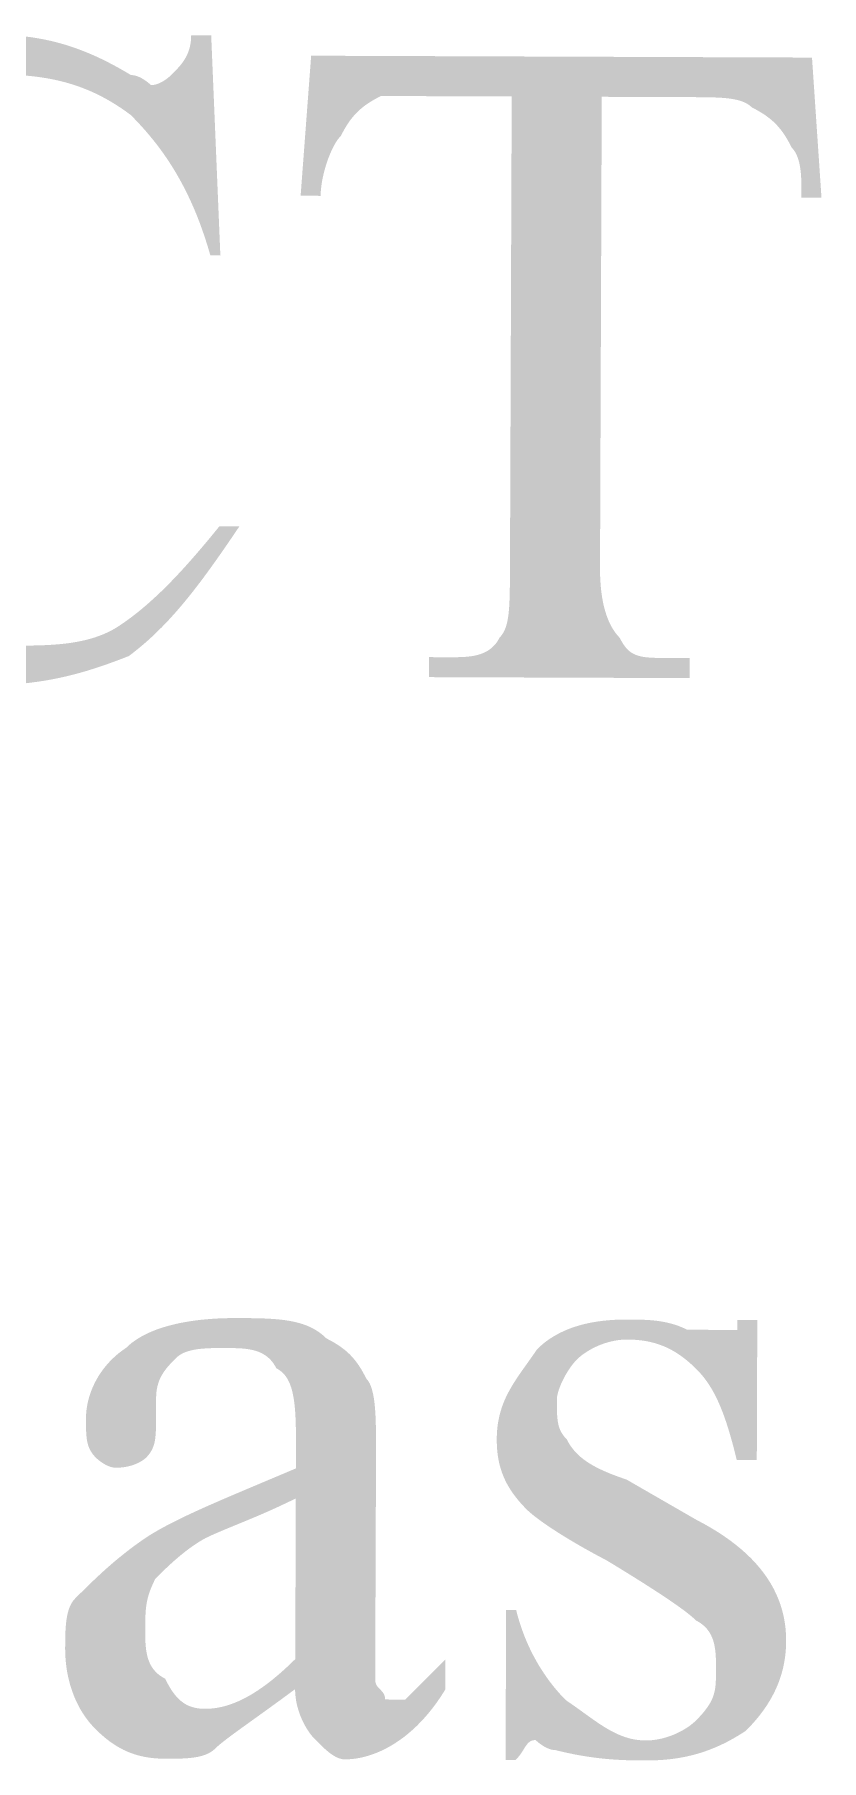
# Model space of a CAD drawing. Header units: millimetres. Extents: x -125 to 146, y -26 to 163.
# Drawn here: x 109.62 to 112.95, y 146.91 to 154.21 of the extents above; entities that cross this region are included whole.
import ezdxf

# ---------------------------------------------------------------- set-up
doc = ezdxf.new("R2010")
doc.units = ezdxf.units.MM
doc.header["$MEASUREMENT"] = 0
doc.layers.get('0').update_dxf_attribs({"color": 255, "linetype": 'CONTINUOUS'})

msp = doc.modelspace()

# ---------------------------------------------------------------- hatches: boundary and pattern name
at = {"true_color": 0x000007}
for points in [[(110.3683, 154.2073), (110.4071, 153.2758), (110.3648, 153.276), (110.3541, 153.3124), (110.343, 153.3475), (110.3315, 153.3814), (110.3197, 153.4141), (110.3074, 153.4456), (110.2948, 153.476), (110.2818, 153.5053), (110.2685, 153.5335), (110.255, 153.5606), (110.2411, 153.5868), (110.227, 153.612), (110.2127, 153.6364), (110.1981, 153.6598), (110.1833, 153.6824), (110.1684, 153.7042), (110.1532, 153.7252), (110.138, 153.7454), (110.1225, 153.765), (110.107, 153.7839), (110.0914, 153.8022), (110.0757, 153.8199), (110.0599, 153.8371), (110.0441, 153.8537), (110.0283, 153.8699), (110.0072, 153.8854), (109.9861, 153.9), (109.9649, 153.9139), (109.9437, 153.9268), (109.9224, 153.939), (109.901, 153.9504), (109.8795, 153.961), (109.8578, 153.9709), (109.836, 153.98), (109.814, 153.9884), (109.7919, 153.9961), (109.7695, 154.0031), (109.747, 154.0095), (109.7241, 154.0152), (109.7011, 154.0203), (109.6777, 154.0248), (109.654, 154.0287), (109.6301, 154.0321), (109.6058, 154.0349), (109.5811, 154.0371), (109.5561, 154.0389), (109.5307, 154.0401), (109.5049, 154.0409), (109.4786, 154.0412), (109.4575, 154.0411), (109.4363, 154.0405), (109.4151, 154.0395), (109.394, 154.038), (109.3729, 154.0361), (109.3519, 154.0338), (109.3309, 154.031), (109.3101, 154.0278), (109.2895, 154.0241), (109.269, 154.02), (109.2486, 154.0154), (109.2285, 154.0104), (109.2086, 154.005), (109.1889, 153.9991), (109.1695, 153.9928), (109.1503, 153.986), (109.1315, 153.9788), (109.113, 153.9712), (109.0948, 153.9631), (109.077, 153.9545), (109.0596, 153.9456), (109.0426, 153.9361), (109.026, 153.9263), (109.0099, 153.916), (108.9891, 153.9052), (108.9692, 153.8941), (108.95, 153.8824), (108.9317, 153.8702), (108.9141, 153.8575), (108.8971, 153.8443), (108.8809, 153.8305), (108.8652, 153.8162), (108.8502, 153.8012), (108.8357, 153.7857), (108.8217, 153.7695), (108.8082, 153.7527), (108.7951, 153.7352), (108.7824, 153.717), (108.7701, 153.6982), (108.7581, 153.6786), (108.7464, 153.6583), (108.735, 153.6372), (108.7238, 153.6154), (108.7127, 153.5927), (108.7018, 153.5693), (108.691, 153.545), (108.6803, 153.5199), (108.6696, 153.4939), (108.6592, 153.4723), (108.6492, 153.4499), (108.6396, 153.4266), (108.6305, 153.4025), (108.6218, 153.3776), (108.6135, 153.3519), (108.6057, 153.3254), (108.5983, 153.2982), (108.5914, 153.2702), (108.5849, 153.2415), (108.5788, 153.2121), (108.5732, 153.182), (108.568, 153.1513), (108.5633, 153.1199), (108.559, 153.0879), (108.5551, 153.0553), (108.5517, 153.0221), (108.5487, 152.9883), (108.5461, 152.954), (108.544, 152.9191), (108.5424, 152.8838), (108.5411, 152.8479), (108.5403, 152.8115), (108.54, 152.7747), (108.5401, 152.7431), (108.5406, 152.7123), (108.5416, 152.6823), (108.543, 152.653), (108.5449, 152.6245), (108.5472, 152.5965), (108.55, 152.5692), (108.5532, 152.5423), (108.5569, 152.5159), (108.561, 152.4899), (108.5655, 152.4643), (108.5705, 152.4389), (108.5759, 152.4138), (108.5818, 152.3888), (108.5881, 152.364), (108.5948, 152.3392), (108.602, 152.3145), (108.6096, 152.2896), (108.6177, 152.2647), (108.6262, 152.2396), (108.6351, 152.2144), (108.6445, 152.1888), (108.6543, 152.1629), (108.6646, 152.1366), (108.6703, 152.1156), (108.6768, 152.0951), (108.6841, 152.075), (108.6923, 152.0554), (108.7013, 152.0361), (108.7111, 152.0174), (108.7217, 151.999), (108.733, 151.9811), (108.7451, 151.9637), (108.7579, 151.9466), (108.7713, 151.93), (108.7855, 151.9139), (108.8003, 151.8982), (108.8158, 151.8829), (108.8319, 151.8681), (108.8486, 151.8537), (108.8659, 151.8397), (108.8837, 151.8262), (108.9021, 151.8131), (108.9211, 151.8005), (108.9406, 151.7883), (108.9605, 151.7765), (108.981, 151.7652), (109.0019, 151.7543), (109.0181, 151.7439), (109.0353, 151.7339), (109.0532, 151.7244), (109.0719, 151.7153), (109.0912, 151.7066), (109.1112, 151.6984), (109.1317, 151.6906), (109.1528, 151.6832), (109.1743, 151.6763), (109.1962, 151.6698), (109.2184, 151.6638), (109.241, 151.6582), (109.2637, 151.6531), (109.2866, 151.6483), (109.3096, 151.6441), (109.3327, 151.6402), (109.3557, 151.6368), (109.3787, 151.6339), (109.4016, 151.6314), (109.4242, 151.6293), (109.4467, 151.6277), (109.4688, 151.6265), (109.4906, 151.6258), (109.512, 151.6255), (109.5332, 151.6254), (109.5543, 151.6254), (109.5754, 151.6254), (109.5965, 151.6255), (109.6175, 151.6258), (109.6384, 151.6263), (109.6592, 151.627), (109.6798, 151.628), (109.7003, 151.6292), (109.7207, 151.6308), (109.7408, 151.6328), (109.7608, 151.6351), (109.7805, 151.6379), (109.8, 151.6412), (109.8193, 151.645), (109.8382, 151.6493), (109.8569, 151.6543), (109.8753, 151.6598), (109.8933, 151.6661), (109.911, 151.673), (109.9284, 151.6806), (109.9453, 151.6891), (109.9619, 151.6983), (109.978, 151.7084), (109.9939, 151.7192), (110.0099, 151.7304), (110.0258, 151.742), (110.0419, 151.7542), (110.058, 151.7669), (110.0742, 151.7801), (110.0905, 151.7939), (110.1069, 151.8083), (110.1235, 151.8232), (110.1403, 151.8387), (110.1573, 151.8549), (110.1744, 151.8717), (110.1918, 151.8892), (110.2094, 151.9073), (110.2273, 151.9262), (110.2454, 151.9457), (110.2639, 151.966), (110.2827, 151.9871), (110.3018, 152.0089), (110.3212, 152.0315), (110.341, 152.0549), (110.3612, 152.0791), (110.3819, 152.1042), (110.4029, 152.1302), (110.4876, 152.1299), (110.4665, 152.0986), (110.4458, 152.0682), (110.4256, 152.0387), (110.4056, 152.01), (110.3859, 151.9821), (110.3665, 151.955), (110.3474, 151.9287), (110.3284, 151.9031), (110.3095, 151.8782), (110.2908, 151.8541), (110.2722, 151.8307), (110.2535, 151.8079), (110.2349, 151.7858), (110.2163, 151.7644), (110.1976, 151.7436), (110.1788, 151.7233), (110.1598, 151.7037), (110.1406, 151.6847), (110.1213, 151.6661), (110.1017, 151.6482), (110.0817, 151.6307), (110.0615, 151.6138), (110.0409, 151.5973), (110.0199, 151.5812), (109.9936, 151.571), (109.9677, 151.5612), (109.9421, 151.5518), (109.9168, 151.5428), (109.8918, 151.5343), (109.8669, 151.5263), (109.8421, 151.5186), (109.8174, 151.5114), (109.7926, 151.5047), (109.7678, 151.4984), (109.743, 151.4925), (109.7179, 151.4871), (109.6926, 151.4821), (109.6671, 151.4776), (109.6412, 151.4735), (109.6149, 151.4699), (109.5882, 151.4666), (109.561, 151.4639), (109.5333, 151.4616), (109.505, 151.4597), (109.4759, 151.4582), (109.4462, 151.4573), (109.4157, 151.4567), (109.3844, 151.4566), (109.3316, 151.4575), (109.2797, 151.4597), (109.2288, 151.4633), (109.1787, 151.4683), (109.1296, 151.4748), (109.0813, 151.4829), (109.034, 151.4924), (108.9876, 151.5035), (108.9421, 151.5163), (108.8975, 151.5307), (108.8538, 151.5467), (108.811, 151.5646), (108.7691, 151.5841), (108.7281, 151.6055), (108.688, 151.6287), (108.6488, 151.6537), (108.6105, 151.6807), (108.5731, 151.7096), (108.5366, 151.7405), (108.501, 151.7734), (108.4663, 151.8084), (108.4325, 151.8455), (108.3995, 151.8847), (108.3675, 151.926), (108.3469, 151.9579), (108.3272, 151.9897), (108.3083, 152.0217), (108.2904, 152.0537), (108.2733, 152.0859), (108.2571, 152.1183), (108.2418, 152.1509), (108.2273, 152.1838), (108.2138, 152.217), (108.2011, 152.2505), (108.1893, 152.2843), (108.1784, 152.3186), (108.1684, 152.3534), (108.1593, 152.3886), (108.151, 152.4244), (108.1437, 152.4607), (108.1372, 152.4977), (108.1316, 152.5352), (108.1269, 152.5735), (108.1231, 152.6125), (108.1201, 152.6522), (108.1181, 152.6927), (108.1169, 152.7341), (108.1166, 152.7763), (108.117, 152.808), (108.1178, 152.8397), (108.1191, 152.8714), (108.1208, 152.9031), (108.1231, 152.9346), (108.1259, 152.9661), (108.1293, 152.9974), (108.1332, 153.0286), (108.1378, 153.0597), (108.1429, 153.0906), (108.1487, 153.1213), (108.1551, 153.1518), (108.1621, 153.1821), (108.1699, 153.2122), (108.1783, 153.242), (108.1875, 153.2715), (108.1973, 153.3007), (108.208, 153.3296), (108.2194, 153.3581), (108.2316, 153.3864), (108.2446, 153.4142), (108.2584, 153.4416), (108.2731, 153.4687), (108.2886, 153.4953), (108.2997, 153.5215), (108.3117, 153.5473), (108.3245, 153.5726), (108.3382, 153.5974), (108.3527, 153.6219), (108.3679, 153.6458), (108.3839, 153.6694), (108.4007, 153.6925), (108.4182, 153.7151), (108.4364, 153.7373), (108.4553, 153.7591), (108.4749, 153.7804), (108.4951, 153.8012), (108.516, 153.8217), (108.5375, 153.8417), (108.5597, 153.8612), (108.5824, 153.8803), (108.6056, 153.899), (108.6295, 153.9172), (108.6538, 153.9349), (108.6787, 153.9523), (108.704, 153.9691), (108.7299, 153.9856), (108.7562, 154.0016), (108.7827, 154.0171), (108.8092, 154.0322), (108.8358, 154.0468), (108.8624, 154.061), (108.8891, 154.0746), (108.9159, 154.0876), (108.9429, 154.1002), (108.9699, 154.1121), (108.9971, 154.1235), (109.0245, 154.1342), (109.0521, 154.1444), (109.0799, 154.1538), (109.1079, 154.1627), (109.1361, 154.1708), (109.1647, 154.1783), (109.1935, 154.185), (109.2226, 154.191), (109.2521, 154.1962), (109.2819, 154.2007), (109.3121, 154.2043), (109.3427, 154.2072), (109.3737, 154.2092), (109.4051, 154.2104), (109.4369, 154.2107), (109.4632, 154.2104), (109.489, 154.2096), (109.5145, 154.2084), (109.5396, 154.2066), (109.5644, 154.2044), (109.589, 154.2016), (109.6134, 154.1982), (109.6376, 154.1943), (109.6616, 154.1898), (109.6855, 154.1847), (109.7093, 154.179), (109.7331, 154.1726), (109.7569, 154.1656), (109.7807, 154.1578), (109.8046, 154.1494), (109.8286, 154.1403), (109.8528, 154.1304), (109.8771, 154.1198), (109.9017, 154.1084), (109.9265, 154.0962), (109.9516, 154.0832), (109.977, 154.0694), (110.0028, 154.0547), (110.029, 154.0392), (110.0342, 154.039), (110.0395, 154.0383), (110.0447, 154.0373), (110.0499, 154.036), (110.055, 154.0344), (110.06, 154.0325), (110.0649, 154.0304), (110.0697, 154.0281), (110.0743, 154.0256), (110.0788, 154.0231), (110.083, 154.0205), (110.0871, 154.0178), (110.0909, 154.0152), (110.0945, 154.0126), (110.0979, 154.01), (110.101, 154.0076), (110.1037, 154.0053), (110.1062, 154.0032), (110.1084, 154.0013), (110.1102, 153.9997), (110.1116, 153.9984), (110.1126, 153.9974), (110.1133, 153.9968), (110.1135, 153.9966), (110.1188, 153.9968), (110.124, 153.9974), (110.1293, 153.9983), (110.1345, 153.9996), (110.1396, 154.0012), (110.1446, 154.0031), (110.1495, 154.0051), (110.1543, 154.0074), (110.1589, 154.0098), (110.1634, 154.0123), (110.1677, 154.0149), (110.1718, 154.0175), (110.1756, 154.0201), (110.1792, 154.0227), (110.1826, 154.0252), (110.1857, 154.0277), (110.1885, 154.0299), (110.191, 154.032), (110.1931, 154.0339), (110.195, 154.0355), (110.1964, 154.0368), (110.1974, 154.0378), (110.1981, 154.0384), (110.1983, 154.0386), (110.2036, 154.0439), (110.2089, 154.0492), (110.2141, 154.0545), (110.2193, 154.0599), (110.2245, 154.0653), (110.2295, 154.0709), (110.2344, 154.0765), (110.2392, 154.0823), (110.2439, 154.0883), (110.2484, 154.0944), (110.2527, 154.1007), (110.2568, 154.1072), (110.2606, 154.1139), (110.2643, 154.1208), (110.2677, 154.128), (110.2708, 154.1355), (110.2736, 154.1433), (110.2761, 154.1514), (110.2783, 154.1598), (110.2801, 154.1686), (110.2816, 154.1778), (110.2827, 154.1873), (110.2833, 154.1972), (110.2836, 154.2076)], [(112.9106, 154.1132), (112.9507, 153.5204), (112.866, 153.5207), (112.8661, 153.5313), (112.8661, 153.5419), (112.8661, 153.5524), (112.866, 153.5629), (112.8659, 153.5732), (112.8656, 153.5836), (112.8653, 153.5937), (112.8648, 153.6038), (112.8642, 153.6137), (112.8634, 153.6235), (112.8624, 153.6331), (112.8612, 153.6424), (112.8598, 153.6516), (112.8582, 153.6605), (112.8563, 153.6692), (112.8541, 153.6775), (112.8516, 153.6856), (112.8488, 153.6934), (112.8457, 153.7009), (112.8422, 153.708), (112.8384, 153.7147), (112.8342, 153.7211), (112.8295, 153.727), (112.8245, 153.7325), (112.8192, 153.7429), (112.814, 153.7529), (112.8086, 153.7624), (112.8033, 153.7716), (112.7978, 153.7804), (112.7923, 153.7889), (112.7866, 153.797), (112.7809, 153.8048), (112.7749, 153.8123), (112.7688, 153.8196), (112.7626, 153.8266), (112.7561, 153.8333), (112.7494, 153.8399), (112.7424, 153.8462), (112.7352, 153.8523), (112.7277, 153.8583), (112.72, 153.8642), (112.7119, 153.8699), (112.7035, 153.8755), (112.6947, 153.881), (112.6856, 153.8864), (112.6761, 153.8918), (112.6661, 153.8972), (112.6558, 153.9025), (112.6503, 153.9076), (112.6444, 153.9123), (112.638, 153.9165), (112.6312, 153.9204), (112.6239, 153.9239), (112.6162, 153.9271), (112.608, 153.93), (112.5994, 153.9325), (112.5904, 153.9347), (112.5809, 153.9367), (112.571, 153.9384), (112.5607, 153.9399), (112.5499, 153.9411), (112.5386, 153.9422), (112.5269, 153.9431), (112.5148, 153.9438), (112.5023, 153.9443), (112.4893, 153.9448), (112.4758, 153.9451), (112.4619, 153.9453), (112.4476, 153.9455), (112.4328, 153.9456), (112.4176, 153.9457), (112.4019, 153.9458), (112.0209, 153.9472), (112.0136, 151.9549), (112.0137, 151.9341), (112.0143, 151.9143), (112.0153, 151.8953), (112.0166, 151.8771), (112.0184, 151.8597), (112.0204, 151.8431), (112.0229, 151.8272), (112.0256, 151.8122), (112.0286, 151.7978), (112.0319, 151.7842), (112.0355, 151.7712), (112.0393, 151.759), (112.0433, 151.7474), (112.0476, 151.7364), (112.052, 151.7261), (112.0566, 151.7164), (112.0613, 151.7073), (112.0662, 151.6987), (112.0712, 151.6907), (112.0763, 151.6832), (112.0814, 151.6762), (112.0866, 151.6698), (112.0919, 151.6638), (112.0971, 151.6582), (112.1024, 151.6481), (112.1077, 151.6387), (112.1131, 151.6302), (112.1186, 151.6225), (112.1242, 151.6155), (112.13, 151.6092), (112.1361, 151.6035), (112.1424, 151.5985), (112.149, 151.594), (112.1559, 151.5902), (112.1632, 151.5868), (112.171, 151.5839), (112.1791, 151.5814), (112.1877, 151.5794), (112.1969, 151.5777), (112.2066, 151.5763), (112.2169, 151.5752), (112.2278, 151.5744), (112.2394, 151.5738), (112.2517, 151.5734), (112.2647, 151.5731), (112.2785, 151.5729), (112.2931, 151.5728), (112.3085, 151.5728), (112.3932, 151.5725), (112.3929, 151.4878), (111.2895, 151.4919), (111.2899, 151.5765), (111.3745, 151.5762), (111.3851, 151.5762), (111.3957, 151.5762), (111.4063, 151.5763), (111.4169, 151.5765), (111.4274, 151.5768), (111.4378, 151.5773), (111.4481, 151.5781), (111.4583, 151.5791), (111.4684, 151.5804), (111.4783, 151.582), (111.4881, 151.584), (111.4976, 151.5864), (111.5069, 151.5892), (111.516, 151.5925), (111.5248, 151.5964), (111.5334, 151.6007), (111.5416, 151.6057), (111.5495, 151.6113), (111.5571, 151.6176), (111.5643, 151.6245), (111.5712, 151.6322), (111.5776, 151.6407), (111.5836, 151.65), (111.5891, 151.6601), (111.5942, 151.6656), (111.5989, 151.6716), (111.6032, 151.678), (111.6071, 151.6849), (111.6106, 151.6924), (111.6138, 151.7004), (111.6166, 151.7089), (111.6192, 151.718), (111.6214, 151.7277), (111.6234, 151.738), (111.6251, 151.7489), (111.6266, 151.7605), (111.6278, 151.7727), (111.6289, 151.7857), (111.6298, 151.7993), (111.6305, 151.8136), (111.6311, 151.8287), (111.6315, 151.8445), (111.6318, 151.8611), (111.6321, 151.8785), (111.6323, 151.8967), (111.6324, 151.9157), (111.6325, 151.9356), (111.6326, 151.9563), (111.6399, 153.9486), (111.341, 153.9497), (111.3253, 153.9497), (111.3101, 153.9498), (111.2953, 153.9499), (111.281, 153.9499), (111.2671, 153.95), (111.2537, 153.95), (111.2406, 153.9501), (111.2281, 153.9501), (111.216, 153.9502), (111.2043, 153.9502), (111.193, 153.9502), (111.1822, 153.9503), (111.1719, 153.9503), (111.1619, 153.9504), (111.1525, 153.9504), (111.1434, 153.9504), (111.1348, 153.9505), (111.1267, 153.9505), (111.1189, 153.9505), (111.1117, 153.9505), (111.1048, 153.9506), (111.0984, 153.9506), (111.0925, 153.9506), (111.087, 153.9506), (111.0766, 153.9454), (111.0666, 153.9401), (111.0571, 153.9348), (111.0479, 153.9294), (111.0391, 153.924), (111.0306, 153.9184), (111.0225, 153.9128), (111.0147, 153.907), (111.0072, 153.9011), (110.9999, 153.895), (110.9929, 153.8887), (110.9862, 153.8822), (110.9796, 153.8755), (110.9733, 153.8686), (110.9672, 153.8614), (110.9612, 153.8539), (110.9553, 153.8461), (110.9496, 153.838), (110.944, 153.8296), (110.9385, 153.8208), (110.9331, 153.8117), (110.9277, 153.8022), (110.9223, 153.7923), (110.917, 153.7819), (110.9117, 153.7762), (110.9064, 153.7697), (110.9011, 153.7624), (110.8959, 153.7544), (110.8908, 153.7457), (110.8858, 153.7364), (110.8808, 153.7266), (110.876, 153.7162), (110.8713, 153.7054), (110.8668, 153.6943), (110.8625, 153.6828), (110.8584, 153.671), (110.8545, 153.659), (110.8508, 153.6469), (110.8474, 153.6346), (110.8443, 153.6223), (110.8415, 153.6099), (110.8389, 153.5977), (110.8367, 153.5855), (110.8349, 153.5735), (110.8334, 153.5617), (110.8323, 153.5502), (110.8317, 153.539), (110.8314, 153.5282), (110.7467, 153.5286), (110.7913, 154.1211)], [(112.6791, 148.7721), (112.677, 148.1794), (112.5923, 148.1798), (112.5871, 148.2007), (112.5818, 148.2212), (112.5766, 148.2413), (112.5712, 148.261), (112.5658, 148.2802), (112.5603, 148.2989), (112.5547, 148.3173), (112.549, 148.3351), (112.5431, 148.3526), (112.537, 148.3696), (112.5308, 148.3861), (112.5243, 148.4023), (112.5177, 148.4179), (112.5107, 148.4332), (112.5036, 148.448), (112.4961, 148.4623), (112.4884, 148.4763), (112.4803, 148.4897), (112.4719, 148.5028), (112.4632, 148.5154), (112.4541, 148.5275), (112.4446, 148.5393), (112.4347, 148.5505), (112.4244, 148.5614), (112.4138, 148.5718), (112.4033, 148.5817), (112.3926, 148.5913), (112.382, 148.6003), (112.3712, 148.609), (112.3604, 148.6172), (112.3495, 148.6249), (112.3384, 148.6322), (112.3272, 148.6391), (112.3158, 148.6456), (112.3042, 148.6516), (112.2924, 148.6571), (112.2804, 148.6622), (112.2682, 148.6669), (112.2557, 148.6711), (112.2429, 148.6749), (112.2298, 148.6783), (112.2164, 148.6812), (112.2027, 148.6837), (112.1887, 148.6857), (112.1742, 148.6873), (112.1594, 148.6885), (112.1442, 148.6892), (112.1285, 148.6895), (112.1179, 148.6893), (112.1074, 148.6887), (112.0968, 148.6877), (112.0864, 148.6863), (112.076, 148.6845), (112.0656, 148.6824), (112.0554, 148.68), (112.0454, 148.6772), (112.0354, 148.6742), (112.0257, 148.6709), (112.0161, 148.6673), (112.0067, 148.6635), (111.9975, 148.6594), (111.9886, 148.6552), (111.9799, 148.6507), (111.9716, 148.6461), (111.9635, 148.6414), (111.9557, 148.6365), (111.9482, 148.6315), (111.9411, 148.6265), (111.9344, 148.6213), (111.928, 148.6161), (111.9221, 148.6109), (111.9165, 148.6056), (111.9112, 148.6001), (111.9059, 148.5942), (111.9007, 148.588), (111.8955, 148.5814), (111.8903, 148.5745), (111.8853, 148.5673), (111.8804, 148.56), (111.8756, 148.5524), (111.8709, 148.5447), (111.8664, 148.5369), (111.8621, 148.5291), (111.858, 148.5211), (111.8541, 148.5132), (111.8505, 148.5053), (111.8471, 148.4975), (111.844, 148.4898), (111.8412, 148.4823), (111.8387, 148.4749), (111.8365, 148.4678), (111.8347, 148.4609), (111.8332, 148.4543), (111.8321, 148.448), (111.8315, 148.4421), (111.8312, 148.4366), (111.8312, 148.4262), (111.8312, 148.4163), (111.8312, 148.4067), (111.8313, 148.3976), (111.8314, 148.3888), (111.8317, 148.3803), (111.832, 148.3722), (111.8325, 148.3644), (111.8332, 148.3569), (111.834, 148.3497), (111.835, 148.3427), (111.8362, 148.336), (111.8376, 148.3295), (111.8392, 148.3232), (111.8411, 148.3171), (111.8433, 148.3111), (111.8458, 148.3053), (111.8486, 148.2996), (111.8517, 148.294), (111.8552, 148.2885), (111.859, 148.2831), (111.8633, 148.2777), (111.8679, 148.2724), (111.8729, 148.2671), (111.8784, 148.2567), (111.8843, 148.2467), (111.8907, 148.2372), (111.8975, 148.228), (111.9047, 148.2192), (111.9124, 148.2107), (111.9205, 148.2026), (111.9291, 148.1947), (111.9381, 148.1872), (111.9476, 148.18), (111.9575, 148.173), (111.9678, 148.1662), (111.9786, 148.1596), (111.9898, 148.1533), (112.0015, 148.1471), (112.0136, 148.1411), (112.0261, 148.1353), (112.0391, 148.1295), (112.0525, 148.1239), (112.0664, 148.1184), (112.0807, 148.1129), (112.0955, 148.1075), (112.1107, 148.1022), (112.1263, 148.0968), (112.422, 147.9264), (112.453, 147.9099), (112.4827, 147.8929), (112.5111, 147.8756), (112.5382, 147.8578), (112.5639, 147.8396), (112.5883, 147.821), (112.6114, 147.802), (112.6332, 147.7826), (112.6536, 147.7628), (112.6727, 147.7425), (112.6905, 147.7219), (112.7069, 147.7008), (112.7221, 147.6792), (112.7359, 147.6573), (112.7484, 147.6349), (112.7595, 147.6121), (112.7694, 147.5889), (112.7779, 147.5653), (112.7851, 147.5412), (112.7909, 147.5167), (112.7955, 147.4917), (112.7987, 147.4664), (112.8006, 147.4406), (112.8011, 147.4143), (112.8008, 147.3985), (112.8001, 147.3826), (112.7989, 147.3667), (112.7972, 147.3508), (112.7949, 147.335), (112.7922, 147.3191), (112.7889, 147.3032), (112.785, 147.2874), (112.7805, 147.2715), (112.7754, 147.2557), (112.7697, 147.2398), (112.7634, 147.224), (112.7564, 147.2081), (112.7487, 147.1923), (112.7403, 147.1764), (112.7312, 147.1606), (112.7214, 147.1447), (112.7108, 147.1289), (112.6994, 147.1131), (112.6873, 147.0972), (112.6743, 147.0814), (112.6605, 147.0656), (112.6459, 147.0498), (112.6304, 147.034), (112.6145, 147.0237), (112.5985, 147.0138), (112.5826, 147.0044), (112.5665, 146.9954), (112.5505, 146.9868), (112.5343, 146.9787), (112.518, 146.9711), (112.5016, 146.9639), (112.485, 146.9571), (112.4683, 146.9508), (112.4514, 146.9449), (112.4342, 146.9394), (112.4169, 146.9344), (112.3993, 146.9299), (112.3815, 146.9257), (112.3634, 146.9221), (112.345, 146.9188), (112.3263, 146.916), (112.3073, 146.9137), (112.2879, 146.9118), (112.2682, 146.9103), (112.2481, 146.9093), (112.2275, 146.9087), (112.2066, 146.9085), (112.1958, 146.9086), (112.1845, 146.9086), (112.1729, 146.9087), (112.1607, 146.9089), (112.1482, 146.9091), (112.1352, 146.9094), (112.1217, 146.9099), (112.1078, 146.9105), (112.0935, 146.9112), (112.0787, 146.9121), (112.0635, 146.9131), (112.0479, 146.9144), (112.0318, 146.9159), (112.0152, 146.9176), (111.9983, 146.9196), (111.9809, 146.9219), (111.963, 146.9245), (111.9447, 146.9274), (111.926, 146.9306), (111.9068, 146.9341), (111.8872, 146.9381), (111.8672, 146.9424), (111.8467, 146.9471), (111.8257, 146.9523), (111.8205, 146.9525), (111.8152, 146.9531), (111.81, 146.9541), (111.8048, 146.9555), (111.7997, 146.9571), (111.7947, 146.959), (111.7898, 146.9611), (111.785, 146.9634), (111.7804, 146.9658), (111.7759, 146.9684), (111.7717, 146.971), (111.7676, 146.9736), (111.7638, 146.9763), (111.7602, 146.9789), (111.7568, 146.9815), (111.7537, 146.9839), (111.751, 146.9862), (111.7485, 146.9883), (111.7463, 146.9901), (111.7446, 146.9918), (111.7431, 146.9931), (111.7421, 146.9941), (111.7415, 146.9947), (111.7412, 146.9949), (111.7362, 146.9947), (111.7315, 146.9941), (111.7272, 146.9931), (111.7232, 146.9916), (111.7195, 146.9899), (111.7161, 146.9877), (111.7129, 146.9853), (111.7098, 146.9825), (111.7069, 146.9794), (111.7042, 146.9761), (111.7015, 146.9725), (111.6988, 146.9686), (111.6961, 146.9645), (111.6934, 146.9603), (111.6907, 146.9558), (111.6878, 146.9512), (111.6847, 146.9464), (111.6815, 146.9416), (111.6781, 146.9366), (111.6744, 146.9315), (111.6704, 146.9263), (111.666, 146.9211), (111.6614, 146.9158), (111.6563, 146.9106), (111.6139, 146.9107), (111.6163, 147.5457), (111.6586, 147.5456), (111.664, 147.5246), (111.6699, 147.5041), (111.6762, 147.484), (111.6828, 147.4643), (111.6898, 147.4451), (111.6972, 147.4263), (111.7049, 147.408), (111.7129, 147.3901), (111.7212, 147.3727), (111.7298, 147.3557), (111.7387, 147.3391), (111.7477, 147.323), (111.757, 147.3073), (111.7666, 147.292), (111.7763, 147.2772), (111.7861, 147.2629), (111.7961, 147.2489), (111.8063, 147.2354), (111.8165, 147.2224), (111.8269, 147.2098), (111.8373, 147.1976), (111.8478, 147.1859), (111.8583, 147.1746), (111.8689, 147.1638), (111.8845, 147.1531), (111.8997, 147.1425), (111.9145, 147.132), (111.9291, 147.1216), (111.9433, 147.1113), (111.9573, 147.1013), (111.971, 147.0914), (111.9846, 147.0818), (111.998, 147.0725), (112.0113, 147.0635), (112.0246, 147.0549), (112.0378, 147.0467), (112.051, 147.039), (112.0642, 147.0317), (112.0775, 147.0249), (112.091, 147.0187), (112.1045, 147.0131), (112.1183, 147.0081), (112.1323, 147.0037), (112.1466, 147.0001), (112.1611, 146.9972), (112.176, 146.995), (112.1912, 146.9937), (112.2069, 146.9932), (112.2175, 146.9934), (112.228, 146.994), (112.2386, 146.995), (112.249, 146.9964), (112.2595, 146.9981), (112.2698, 147.0002), (112.28, 147.0027), (112.29, 147.0054), (112.3, 147.0085), (112.3097, 147.0118), (112.3193, 147.0154), (112.3287, 147.0192), (112.3379, 147.0232), (112.3468, 147.0275), (112.3555, 147.0319), (112.3639, 147.0365), (112.3719, 147.0413), (112.3797, 147.0461), (112.3872, 147.0511), (112.3943, 147.0562), (112.401, 147.0613), (112.4074, 147.0666), (112.4133, 147.0718), (112.4189, 147.0771), (112.4291, 147.0874), (112.4384, 147.0973), (112.4469, 147.1069), (112.4547, 147.1161), (112.4617, 147.1251), (112.468, 147.1338), (112.4737, 147.1423), (112.4787, 147.1505), (112.4832, 147.1587), (112.4871, 147.1667), (112.4904, 147.1747), (112.4934, 147.1826), (112.4958, 147.1906), (112.4979, 147.1985), (112.4996, 147.2066), (112.5009, 147.2147), (112.502, 147.2231), (112.5028, 147.2315), (112.5034, 147.2403), (112.5038, 147.2492), (112.5041, 147.2585), (112.5042, 147.2681), (112.5043, 147.2781), (112.5043, 147.2884), (112.5044, 147.299), (112.5044, 147.3096), (112.5043, 147.3201), (112.5041, 147.3306), (112.5038, 147.341), (112.5032, 147.3513), (112.5025, 147.3615), (112.5015, 147.3715), (112.5002, 147.3815), (112.4986, 147.3912), (112.4966, 147.4008), (112.4942, 147.4102), (112.4914, 147.4193), (112.488, 147.4282), (112.4842, 147.4369), (112.4798, 147.4453), (112.4748, 147.4534), (112.4692, 147.4612), (112.463, 147.4687), (112.456, 147.4758), (112.4483, 147.4825), (112.4399, 147.4889), (112.4306, 147.4949), (112.4204, 147.5004), (112.4147, 147.5059), (112.4081, 147.5119), (112.4007, 147.5183), (112.3923, 147.5252), (112.3831, 147.5325), (112.373, 147.5403), (112.362, 147.5485), (112.3501, 147.5571), (112.3373, 147.5662), (112.3237, 147.5757), (112.3092, 147.5857), (112.2938, 147.5961), (112.2775, 147.607), (112.2604, 147.6183), (112.2423, 147.63), (112.2234, 147.6422), (112.2036, 147.6549), (112.1829, 147.668), (112.1614, 147.6815), (112.1389, 147.6955), (112.1156, 147.7099), (112.0914, 147.7248), (112.0663, 147.7401), (112.0404, 147.7558), (112.0195, 147.7668), (111.999, 147.7777), (111.9791, 147.7886), (111.9596, 147.7994), (111.9406, 147.81), (111.9222, 147.8206), (111.9043, 147.8311), (111.887, 147.8413), (111.8703, 147.8515), (111.8542, 147.8614), (111.8387, 147.8711), (111.8239, 147.8806), (111.8097, 147.8899), (111.7962, 147.8989), (111.7834, 147.9077), (111.7713, 147.9161), (111.7599, 147.9243), (111.7493, 147.9321), (111.7395, 147.9396), (111.7304, 147.9468), (111.7222, 147.9535), (111.7148, 147.9599), (111.7082, 147.9658), (111.7025, 147.9714), (111.6922, 147.982), (111.6823, 147.9926), (111.6729, 148.0033), (111.6639, 148.014), (111.6553, 148.0248), (111.6472, 148.0357), (111.6395, 148.0467), (111.6323, 148.0579), (111.6255, 148.0691), (111.6191, 148.0806), (111.6132, 148.0922), (111.6078, 148.104), (111.6027, 148.1161), (111.5981, 148.1283), (111.594, 148.1409), (111.5903, 148.1537), (111.587, 148.1668), (111.5842, 148.1802), (111.5818, 148.1939), (111.5799, 148.208), (111.5784, 148.2224), (111.5774, 148.2373), (111.5768, 148.2525), (111.5766, 148.2682), (111.5771, 148.2889), (111.5785, 148.3088), (111.5806, 148.3279), (111.5836, 148.3463), (111.5872, 148.3641), (111.5916, 148.3812), (111.5966, 148.3978), (111.6022, 148.4139), (111.6085, 148.4295), (111.6152, 148.4448), (111.6225, 148.4597), (111.6303, 148.4744), (111.6385, 148.4888), (111.6471, 148.503), (111.6561, 148.5172), (111.6654, 148.5313), (111.675, 148.5453), (111.6848, 148.5595), (111.6949, 148.5737), (111.7052, 148.5881), (111.7156, 148.6028), (111.7261, 148.6177), (111.7367, 148.6329), (111.7474, 148.6485), (111.7582, 148.6589), (111.7695, 148.6687), (111.7812, 148.6782), (111.7934, 148.6872), (111.806, 148.6957), (111.819, 148.7038), (111.8325, 148.7115), (111.8464, 148.7187), (111.8607, 148.7255), (111.8755, 148.7319), (111.8908, 148.7378), (111.9065, 148.7432), (111.9226, 148.7482), (111.9391, 148.7528), (111.9561, 148.7569), (111.9735, 148.7606), (111.9914, 148.7638), (112.0097, 148.7666), (112.0285, 148.769), (112.0477, 148.7709), (112.0673, 148.7724), (112.0874, 148.7734), (112.1079, 148.774), (112.1288, 148.7741), (112.1394, 148.7741), (112.15, 148.774), (112.1606, 148.7739), (112.1711, 148.7738), (112.1817, 148.7736), (112.1923, 148.7732), (112.2029, 148.7728), (112.2135, 148.7723), (112.2241, 148.7716), (112.2346, 148.7707), (112.2452, 148.7696), (112.2558, 148.7684), (112.2664, 148.7669), (112.277, 148.7652), (112.2875, 148.7632), (112.2981, 148.761), (112.3087, 148.7584), (112.3193, 148.7556), (112.3298, 148.7524), (112.3404, 148.7489), (112.351, 148.745), (112.3615, 148.7407), (112.3721, 148.736), (112.3827, 148.7309), (112.393, 148.7308), (112.4029, 148.7308), (112.4124, 148.7308), (112.4215, 148.7307), (112.4301, 148.7307), (112.4382, 148.7307), (112.4459, 148.7306), (112.4532, 148.7306), (112.46, 148.7306), (112.4664, 148.7306), (112.4724, 148.7305), (112.4779, 148.7305), (112.483, 148.7305), (112.4876, 148.7305), (112.4918, 148.7305), (112.4955, 148.7304), (112.4989, 148.7304), (112.5017, 148.7304), (112.5041, 148.7304), (112.5061, 148.7304), (112.5077, 148.7304), (112.5088, 148.7304), (112.5094, 148.7304), (112.5097, 148.7304), (112.5147, 148.7304), (112.5194, 148.7304), (112.5237, 148.7303), (112.5277, 148.7303), (112.5314, 148.7303), (112.5348, 148.7303), (112.538, 148.7303), (112.541, 148.7303), (112.5439, 148.7303), (112.5467, 148.7303), (112.5493, 148.7302), (112.552, 148.7302), (112.5546, 148.7302), (112.5573, 148.7302), (112.5601, 148.7302), (112.563, 148.7302), (112.566, 148.7302), (112.5692, 148.7302), (112.5726, 148.7302), (112.5763, 148.7301), (112.5803, 148.7301), (112.5846, 148.7301), (112.5892, 148.7301), (112.5943, 148.7301), (112.5943, 148.7303), (112.5943, 148.7309), (112.5943, 148.7319), (112.5943, 148.7332), (112.5943, 148.7348), (112.5943, 148.7367), (112.5944, 148.7388), (112.5944, 148.7411), (112.5944, 148.7435), (112.5944, 148.746), (112.5944, 148.7486), (112.5944, 148.7512), (112.5944, 148.7539), (112.5944, 148.7565), (112.5944, 148.759), (112.5944, 148.7614), (112.5944, 148.7637), (112.5945, 148.7658), (112.5945, 148.7677), (112.5945, 148.7693), (112.5945, 148.7706), (112.5945, 148.7716), (112.5945, 148.7722), (112.5945, 148.7724)]]:
    msp.add_hatch(color=7, dxfattribs=at).paths.add_polyline_path(points)
h = msp.add_hatch(color=7, dxfattribs=at)
h.paths.add_polyline_path([(110.7234, 147.2103), (110.7024, 147.1948), (110.6818, 147.1796), (110.6618, 147.1649), (110.6422, 147.1507), (110.6232, 147.1369), (110.6047, 147.1235), (110.5867, 147.1105), (110.5693, 147.098), (110.5525, 147.086), (110.5363, 147.0743), (110.5208, 147.0631), (110.5058, 147.0524), (110.4916, 147.0421), (110.478, 147.0322), (110.4651, 147.0228), (110.453, 147.0138), (110.4416, 147.0052), (110.4309, 146.9971), (110.421, 146.9894), (110.4119, 146.9822), (110.4036, 146.9754), (110.3961, 146.969), (110.3895, 146.9631), (110.3838, 146.9576), (110.3782, 146.9525), (110.3723, 146.9479), (110.3659, 146.9437), (110.3592, 146.9399), (110.3521, 146.9364), (110.3447, 146.9333), (110.3369, 146.9305), (110.3288, 146.928), (110.3204, 146.9258), (110.3117, 146.9239), (110.3028, 146.9223), (110.2937, 146.9209), (110.2843, 146.9197), (110.2747, 146.9187), (110.265, 146.9179), (110.2551, 146.9173), (110.245, 146.9168), (110.2348, 146.9165), (110.2245, 146.9162), (110.2141, 146.9161), (110.2036, 146.916), (110.1931, 146.916), (110.1825, 146.916), (110.172, 146.916), (110.1563, 146.9163), (110.1411, 146.917), (110.1262, 146.9182), (110.1118, 146.9198), (110.0977, 146.9218), (110.084, 146.9243), (110.0706, 146.9272), (110.0576, 146.9306), (110.0448, 146.9344), (110.0323, 146.9386), (110.02, 146.9433), (110.008, 146.9484), (109.9963, 146.954), (109.9847, 146.96), (109.9733, 146.9664), (109.9621, 146.9733), (109.951, 146.9806), (109.94, 146.9883), (109.9292, 146.9965), (109.9185, 147.0052), (109.9078, 147.0143), (109.8972, 147.0238), (109.8866, 147.0337), (109.8761, 147.0441), (109.8658, 147.055), (109.8559, 147.0662), (109.8465, 147.0779), (109.8375, 147.09), (109.8289, 147.1024), (109.8208, 147.1151), (109.8131, 147.1282), (109.8059, 147.1416), (109.7991, 147.1553), (109.7928, 147.1693), (109.7869, 147.1835), (109.7814, 147.198), (109.7764, 147.2126), (109.7718, 147.2275), (109.7677, 147.2426), (109.764, 147.2578), (109.7607, 147.2732), (109.7579, 147.2887), (109.7556, 147.3043), (109.7536, 147.32), (109.7522, 147.3357), (109.7511, 147.3515), (109.7505, 147.3674), (109.7503, 147.3833), (109.7504, 147.3939), (109.7504, 147.4044), (109.7505, 147.4149), (109.7507, 147.4254), (109.7509, 147.4358), (109.7512, 147.4461), (109.7517, 147.4563), (109.7522, 147.4664), (109.7529, 147.4763), (109.7538, 147.486), (109.7548, 147.4956), (109.7561, 147.505), (109.7576, 147.5141), (109.7593, 147.523), (109.7612, 147.5317), (109.7635, 147.54), (109.766, 147.5481), (109.7688, 147.5559), (109.772, 147.5633), (109.7755, 147.5704), (109.7794, 147.5771), (109.7837, 147.5834), (109.7884, 147.5893), (109.7935, 147.5948), (109.8041, 147.6053), (109.8147, 147.6159), (109.8254, 147.6264), (109.8361, 147.637), (109.847, 147.6475), (109.8579, 147.6581), (109.8689, 147.6687), (109.88, 147.6792), (109.8913, 147.6898), (109.9027, 147.7004), (109.9144, 147.711), (109.9262, 147.7216), (109.9383, 147.7323), (109.9506, 147.7429), (109.9631, 147.7536), (109.976, 147.7642), (109.9891, 147.7749), (110.0025, 147.7856), (110.0163, 147.7964), (110.0304, 147.8071), (110.0449, 147.8179), (110.0598, 147.8287), (110.075, 147.8395), (110.0907, 147.8503), (110.1071, 147.8609), (110.1243, 147.8714), (110.1425, 147.882), (110.1615, 147.8926), (110.1813, 147.9033), (110.2021, 147.9141), (110.2238, 147.925), (110.2463, 147.936), (110.2697, 147.9472), (110.294, 147.9585), (110.3192, 147.97), (110.3452, 147.9817), (110.3722, 147.9936), (110.4, 148.0058), (110.4287, 148.0182), (110.4583, 148.0309), (110.4888, 148.0438), (110.5201, 148.0571), (110.5524, 148.0707), (110.5855, 148.0847), (110.6195, 148.099), (110.6544, 148.1137), (110.6902, 148.1288), (110.7268, 148.1443), (110.727, 148.1867), (110.7271, 148.2127), (110.7271, 148.2378), (110.7271, 148.2621), (110.727, 148.2854), (110.7267, 148.3079), (110.7262, 148.3295), (110.7255, 148.3503), (110.7245, 148.3701), (110.7233, 148.3891), (110.7217, 148.4072), (110.7197, 148.4244), (110.7173, 148.4407), (110.7145, 148.4561), (110.7112, 148.4707), (110.7074, 148.4844), (110.7031, 148.4972), (110.6981, 148.5091), (110.6925, 148.5202), (110.6863, 148.5303), (110.6793, 148.5396), (110.6716, 148.548), (110.6631, 148.5555), (110.6539, 148.5622), (110.6437, 148.568), (110.6383, 148.5781), (110.6324, 148.5875), (110.6261, 148.596), (110.6194, 148.6037), (110.6123, 148.6107), (110.6049, 148.6171), (110.5971, 148.6227), (110.5891, 148.6277), (110.5807, 148.6322), (110.5721, 148.6361), (110.5632, 148.6395), (110.5541, 148.6424), (110.5447, 148.6448), (110.5351, 148.6469), (110.5254, 148.6486), (110.5155, 148.65), (110.5054, 148.651), (110.4952, 148.6519), (110.4849, 148.6525), (110.4745, 148.6529), (110.464, 148.6531), (110.4535, 148.6533), (110.443, 148.6534), (110.4324, 148.6534), (110.4218, 148.6534), (110.4112, 148.6535), (110.4007, 148.6534), (110.3902, 148.6534), (110.3798, 148.6532), (110.3695, 148.653), (110.3593, 148.6526), (110.3493, 148.6521), (110.3394, 148.6515), (110.3296, 148.6507), (110.32, 148.6497), (110.3107, 148.6486), (110.3015, 148.6472), (110.2926, 148.6455), (110.2839, 148.6436), (110.2755, 148.6414), (110.2675, 148.639), (110.2597, 148.6362), (110.2522, 148.6331), (110.2451, 148.6296), (110.2384, 148.6258), (110.232, 148.6215), (110.2261, 148.6169), (110.2206, 148.6119), (110.2153, 148.6066), (110.21, 148.6013), (110.2047, 148.596), (110.1995, 148.5906), (110.1944, 148.5851), (110.1894, 148.5796), (110.1844, 148.5739), (110.1796, 148.5681), (110.175, 148.5622), (110.1705, 148.5561), (110.1662, 148.5498), (110.1621, 148.5433), (110.1582, 148.5366), (110.1546, 148.5296), (110.1512, 148.5224), (110.1481, 148.5149), (110.1453, 148.5071), (110.1428, 148.499), (110.1406, 148.4906), (110.1387, 148.4818), (110.1373, 148.4727), (110.1362, 148.4631), (110.1355, 148.4532), (110.1353, 148.4428), (110.135, 148.3582), (110.1349, 148.3478), (110.1349, 148.3379), (110.1348, 148.3283), (110.1346, 148.3192), (110.1344, 148.3104), (110.1341, 148.302), (110.1337, 148.2938), (110.1331, 148.2861), (110.1324, 148.2786), (110.1316, 148.2713), (110.1305, 148.2644), (110.1293, 148.2577), (110.1278, 148.2512), (110.1261, 148.2449), (110.1242, 148.2387), (110.1219, 148.2328), (110.1194, 148.227), (110.1166, 148.2213), (110.1134, 148.2158), (110.1099, 148.2103), (110.106, 148.2049), (110.1018, 148.1996), (110.0971, 148.1943), (110.092, 148.189), (110.0918, 148.1888), (110.0911, 148.1882), (110.09, 148.1872), (110.0885, 148.1859), (110.0865, 148.1843), (110.084, 148.1824), (110.0812, 148.1803), (110.0778, 148.1781), (110.0741, 148.1757), (110.0699, 148.1732), (110.0652, 148.1706), (110.0602, 148.168), (110.0546, 148.1653), (110.0487, 148.1627), (110.0423, 148.1602), (110.0354, 148.1579), (110.0282, 148.1556), (110.0204, 148.1535), (110.0123, 148.1517), (110.0037, 148.1501), (109.9946, 148.1488), (109.9851, 148.1479), (109.9752, 148.1473), (109.9648, 148.1471), (109.9596, 148.1474), (109.9543, 148.148), (109.9491, 148.149), (109.9439, 148.1503), (109.9388, 148.152), (109.9338, 148.1539), (109.9289, 148.156), (109.9241, 148.1583), (109.9195, 148.1607), (109.915, 148.1632), (109.9108, 148.1659), (109.9067, 148.1685), (109.9029, 148.1712), (109.8993, 148.1738), (109.8959, 148.1763), (109.8928, 148.1788), (109.8901, 148.181), (109.8876, 148.1831), (109.8854, 148.185), (109.8837, 148.1866), (109.8822, 148.188), (109.8812, 148.1889), (109.8805, 148.1896), (109.8803, 148.1898), (109.8753, 148.1951), (109.8706, 148.2004), (109.8664, 148.2058), (109.8626, 148.2112), (109.8591, 148.2167), (109.856, 148.2223), (109.8532, 148.228), (109.8507, 148.2338), (109.8485, 148.2398), (109.8466, 148.2459), (109.845, 148.2522), (109.8435, 148.2587), (109.8424, 148.2654), (109.8414, 148.2724), (109.8406, 148.2796), (109.8399, 148.2871), (109.8394, 148.2949), (109.8391, 148.303), (109.8388, 148.3115), (109.8387, 148.3203), (109.8386, 148.3294), (109.8386, 148.339), (109.8386, 148.3489), (109.8386, 148.3593), (109.8389, 148.3701), (109.8396, 148.3813), (109.8408, 148.3928), (109.8425, 148.4047), (109.8447, 148.4169), (109.8475, 148.4294), (109.8508, 148.442), (109.8547, 148.4549), (109.8591, 148.4678), (109.8642, 148.4809), (109.8699, 148.4941), (109.8762, 148.5073), (109.8832, 148.5205), (109.8909, 148.5337), (109.8993, 148.5467), (109.9084, 148.5597), (109.9182, 148.5725), (109.9288, 148.5852), (109.9401, 148.5976), (109.9522, 148.6097), (109.9652, 148.6216), (109.979, 148.6331), (109.9936, 148.6442), (110.0091, 148.655), (110.0201, 148.6653), (110.032, 148.6752), (110.0448, 148.6846), (110.0584, 148.6936), (110.0728, 148.7021), (110.088, 148.7102), (110.1039, 148.7179), (110.1206, 148.7251), (110.1381, 148.7319), (110.1562, 148.7382), (110.1751, 148.7441), (110.1946, 148.7495), (110.2148, 148.7545), (110.2356, 148.7591), (110.2571, 148.7632), (110.2791, 148.7669), (110.3018, 148.7701), (110.325, 148.7729), (110.3488, 148.7752), (110.3731, 148.7771), (110.3979, 148.7786), (110.4232, 148.7796), (110.4489, 148.7801), (110.4752, 148.7803), (110.4961, 148.7802), (110.5166, 148.7801), (110.5367, 148.7799), (110.5563, 148.7796), (110.5755, 148.7791), (110.5942, 148.7785), (110.6125, 148.7776), (110.6304, 148.7765), (110.6478, 148.7751), (110.6648, 148.7734), (110.6813, 148.7713), (110.6974, 148.7688), (110.713, 148.7659), (110.7282, 148.7625), (110.743, 148.7586), (110.7573, 148.7541), (110.7712, 148.7491), (110.7846, 148.7434), (110.7976, 148.7371), (110.8101, 148.73), (110.8222, 148.7222), (110.8339, 148.7137), (110.8451, 148.7044), (110.8559, 148.6942), (110.8662, 148.6888), (110.8761, 148.6835), (110.8857, 148.6781), (110.8948, 148.6727), (110.9036, 148.6672), (110.912, 148.6616), (110.9201, 148.6558), (110.9278, 148.65), (110.9353, 148.644), (110.9425, 148.6379), (110.9495, 148.6315), (110.9562, 148.625), (110.9626, 148.6183), (110.9689, 148.6113), (110.975, 148.604), (110.9809, 148.5965), (110.9867, 148.5887), (110.9924, 148.5806), (110.9979, 148.5721), (111.0034, 148.5633), (111.0087, 148.5541), (111.014, 148.5446), (111.0193, 148.5346), (111.0246, 148.5242), (111.0296, 148.5185), (111.0343, 148.5119), (111.0385, 148.5044), (111.0423, 148.4961), (111.0458, 148.487), (111.0489, 148.4772), (111.0516, 148.4665), (111.0541, 148.4551), (111.0563, 148.443), (111.0582, 148.4301), (111.0598, 148.4166), (111.0612, 148.4024), (111.0623, 148.3875), (111.0633, 148.372), (111.0641, 148.3558), (111.0647, 148.3391), (111.0651, 148.3217), (111.0654, 148.3038), (111.0656, 148.2853), (111.0658, 148.2663), (111.0658, 148.2468), (111.0658, 148.2268), (111.0657, 148.2063), (111.0657, 148.1854), (111.0635, 147.5901), (111.0634, 147.5691), (111.0633, 147.5487), (111.0632, 147.5287), (111.0632, 147.5091), (111.0631, 147.4902), (111.063, 147.4717), (111.0629, 147.4538), (111.0629, 147.4364), (111.0628, 147.4197), (111.0628, 147.4035), (111.0627, 147.388), (111.0627, 147.3731), (111.0626, 147.3589), (111.0625, 147.3454), (111.0625, 147.3325), (111.0625, 147.3204), (111.0624, 147.309), (111.0624, 147.2984), (111.0623, 147.2885), (111.0623, 147.2795), (111.0623, 147.2712), (111.0622, 147.2637), (111.0622, 147.2572), (111.0622, 147.2514), (111.0624, 147.2463), (111.063, 147.2417), (111.064, 147.2374), (111.0653, 147.2334), (111.0669, 147.2297), (111.0687, 147.2263), (111.0708, 147.2231), (111.0731, 147.22), (111.0755, 147.2171), (111.078, 147.2144), (111.0806, 147.2117), (111.0832, 147.209), (111.0858, 147.2064), (111.0884, 147.2037), (111.091, 147.2009), (111.0934, 147.198), (111.0956, 147.195), (111.0977, 147.1918), (111.0996, 147.1883), (111.1012, 147.1846), (111.1025, 147.1807), (111.1034, 147.1764), (111.104, 147.1717), (111.1042, 147.1666), (111.1044, 147.1666), (111.1051, 147.1666), (111.106, 147.1666), (111.1074, 147.1666), (111.109, 147.1666), (111.1108, 147.1666), (111.1129, 147.1666), (111.1152, 147.1666), (111.1176, 147.1666), (111.1201, 147.1665), (111.1227, 147.1665), (111.1254, 147.1665), (111.128, 147.1665), (111.1306, 147.1665), (111.1332, 147.1665), (111.1356, 147.1665), (111.1379, 147.1665), (111.1399, 147.1665), (111.1418, 147.1665), (111.1434, 147.1665), (111.1447, 147.1665), (111.1457, 147.1664), (111.1463, 147.1664), (111.1466, 147.1664), (111.1516, 147.1664), (111.1563, 147.1664), (111.1605, 147.1664), (111.1644, 147.1664), (111.1679, 147.1664), (111.171, 147.1664), (111.1738, 147.1663), (111.1763, 147.1663), (111.1786, 147.1663), (111.1805, 147.1663), (111.1822, 147.1663), (111.1836, 147.1663), (111.1848, 147.1663), (111.1858, 147.1663), (111.1867, 147.1663), (111.1873, 147.1663), (111.1878, 147.1663), (111.1882, 147.1663), (111.1885, 147.1663), (111.1887, 147.1663), (111.1888, 147.1663), (111.1889, 147.1663), (111.1889, 147.1663), (111.1889, 147.1663), (111.1942, 147.1716), (111.1995, 147.1769), (111.2049, 147.1822), (111.2103, 147.1876), (111.2158, 147.193), (111.2214, 147.1986), (111.2271, 147.2042), (111.233, 147.21), (111.2389, 147.216), (111.2451, 147.2221), (111.2514, 147.2283), (111.2579, 147.2348), (111.2647, 147.2415), (111.2717, 147.2485), (111.2789, 147.2557), (111.2865, 147.2631), (111.2943, 147.2709), (111.3024, 147.279), (111.3109, 147.2874), (111.3197, 147.2961), (111.3289, 147.3053), (111.3385, 147.3148), (111.3484, 147.3247), (111.3588, 147.335), (111.3584, 147.208), (111.3422, 147.1823), (111.3256, 147.1578), (111.3087, 147.1347), (111.2914, 147.1128), (111.2738, 147.0922), (111.256, 147.0728), (111.238, 147.0546), (111.2198, 147.0376), (111.2014, 147.0218), (111.183, 147.0071), (111.1644, 146.9936), (111.1459, 146.9812), (111.1273, 146.97), (111.1088, 146.9597), (111.0904, 146.9506), (111.072, 146.9425), (111.0539, 146.9354), (111.0359, 146.9294), (111.0181, 146.9243), (111.0006, 146.9202), (110.9834, 146.9171), (110.9665, 146.9149), (110.95, 146.9136), (110.934, 146.9132), (110.9287, 146.9135), (110.9234, 146.9141), (110.9181, 146.9152), (110.9128, 146.9166), (110.9075, 146.9185), (110.9022, 146.9206), (110.8969, 146.9231), (110.8917, 146.9259), (110.8864, 146.929), (110.8811, 146.9324), (110.8758, 146.936), (110.8705, 146.9399), (110.8653, 146.944), (110.86, 146.9483), (110.8547, 146.9528), (110.8494, 146.9574), (110.8442, 146.9622), (110.8389, 146.9672), (110.8336, 146.9722), (110.8284, 146.9773), (110.8231, 146.9825), (110.8178, 146.9878), (110.8125, 146.9931), (110.8073, 146.9984), (110.802, 147.0039), (110.7967, 147.0098), (110.7915, 147.0162), (110.7864, 147.0229), (110.7813, 147.0301), (110.7763, 147.0375), (110.7714, 147.0453), (110.7667, 147.0534), (110.7621, 147.0618), (110.7577, 147.0705), (110.7534, 147.0794), (110.7494, 147.0885), (110.7456, 147.0979), (110.742, 147.1075), (110.7387, 147.1173), (110.7356, 147.1272), (110.7329, 147.1373), (110.7304, 147.1475), (110.7283, 147.1578), (110.7266, 147.1682), (110.7252, 147.1787), (110.7242, 147.1892), (110.7236, 147.1998)])
h.paths.add_polyline_path([(110.7239, 147.3373), (110.7264, 148.0173), (110.7054, 148.007), (110.6848, 147.9972), (110.6647, 147.9877), (110.6451, 147.9786), (110.6259, 147.9699), (110.6071, 147.9615), (110.5888, 147.9535), (110.5709, 147.9458), (110.5534, 147.9383), (110.5364, 147.9312), (110.5199, 147.9243), (110.5037, 147.9176), (110.4881, 147.9112), (110.4728, 147.9049), (110.458, 147.8988), (110.4437, 147.8929), (110.4298, 147.8872), (110.4163, 147.8815), (110.4033, 147.876), (110.3907, 147.8706), (110.3785, 147.8652), (110.3668, 147.8599), (110.3556, 147.8547), (110.3447, 147.8494), (110.3341, 147.8436), (110.3236, 147.8374), (110.313, 147.8309), (110.3025, 147.8241), (110.2921, 147.8171), (110.2818, 147.8097), (110.2715, 147.8022), (110.2614, 147.7945), (110.2515, 147.7867), (110.2417, 147.7788), (110.2321, 147.7709), (110.2227, 147.7629), (110.2135, 147.7549), (110.2046, 147.747), (110.1959, 147.7391), (110.1875, 147.7314), (110.1794, 147.7238), (110.1716, 147.7165), (110.1641, 147.7093), (110.157, 147.7024), (110.1503, 147.6958), (110.1439, 147.6896), (110.138, 147.6837), (110.1324, 147.6782), (110.1273, 147.6679), (110.1226, 147.6579), (110.1184, 147.6483), (110.1145, 147.6391), (110.1109, 147.6301), (110.1078, 147.6214), (110.1049, 147.6129), (110.1024, 147.6046), (110.1001, 147.5965), (110.0982, 147.5884), (110.0965, 147.5804), (110.095, 147.5725), (110.0938, 147.5646), (110.0927, 147.5566), (110.0919, 147.5485), (110.0912, 147.5404), (110.0906, 147.5321), (110.0902, 147.5236), (110.0899, 147.5149), (110.0897, 147.5059), (110.0895, 147.4966), (110.0894, 147.487), (110.0894, 147.4771), (110.0893, 147.4667), (110.0893, 147.4561), (110.0893, 147.4455), (110.0894, 147.435), (110.0896, 147.4246), (110.0899, 147.4142), (110.0904, 147.4038), (110.0912, 147.3937), (110.0922, 147.3836), (110.0934, 147.3737), (110.0951, 147.3639), (110.0971, 147.3543), (110.0995, 147.3449), (110.1023, 147.3358), (110.1056, 147.3269), (110.1094, 147.3182), (110.1138, 147.3098), (110.1188, 147.3017), (110.1244, 147.2939), (110.1307, 147.2865), (110.1376, 147.2793), (110.1453, 147.2726), (110.1538, 147.2662), (110.1631, 147.2603), (110.1732, 147.2547), (110.1785, 147.2443), (110.1837, 147.2344), (110.1891, 147.2249), (110.1944, 147.2158), (110.1999, 147.2072), (110.2054, 147.199), (110.2111, 147.1913), (110.2168, 147.184), (110.2228, 147.1771), (110.2289, 147.1707), (110.2352, 147.1647), (110.2416, 147.1592), (110.2484, 147.1541), (110.2553, 147.1495), (110.2625, 147.1452), (110.27, 147.1415), (110.2778, 147.1381), (110.2859, 147.1352), (110.2943, 147.1328), (110.3031, 147.1308), (110.3122, 147.1292), (110.3218, 147.128), (110.3317, 147.1273), (110.3421, 147.1271), (110.3579, 147.1275), (110.3738, 147.1287), (110.3897, 147.1308), (110.4056, 147.1337), (110.4215, 147.1374), (110.4374, 147.1419), (110.4533, 147.1472), (110.4692, 147.1533), (110.4851, 147.16), (110.501, 147.1675), (110.5169, 147.1757), (110.5328, 147.1846), (110.5487, 147.1941), (110.5646, 147.2043), (110.5805, 147.2151), (110.5964, 147.2265), (110.6124, 147.2385), (110.6283, 147.251), (110.6442, 147.2642), (110.6601, 147.2778), (110.6761, 147.292), (110.692, 147.3066), (110.7079, 147.3218)])

doc.saveas('drawing.dxf')
